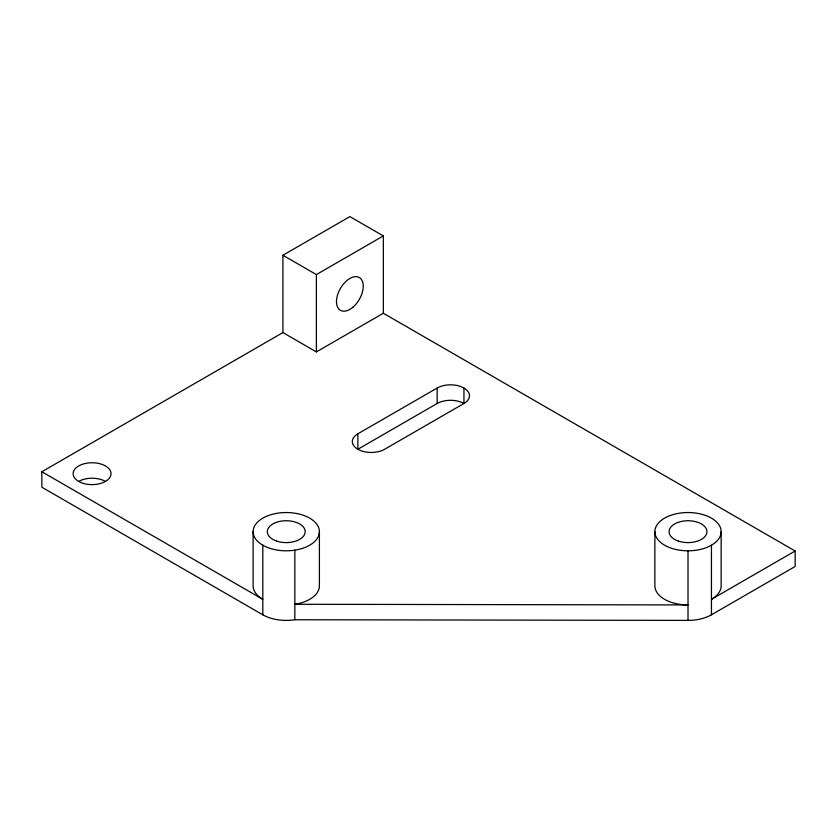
<?xml version="1.0" encoding="UTF-8"?>
<svg xmlns="http://www.w3.org/2000/svg" width="837" height="837" viewBox="0 0 837 837"><rect width="100%" height="100%" fill="white"/><g stroke="black" fill="none" stroke-linecap="round" stroke-linejoin="round"><path stroke-width="1.26" d="M282.906 332.582L282.906 255.264L349.866 216.605L383.346 235.929L383.346 313.247L795.15 551.008L795.15 566.471L711.45 614.797A33.145 19.136 0 0 1 688.014 620.395L294.833 619.746A33.145 19.136 0 0 1 262.818 614.797L41.85 487.218L41.85 471.754L282.906 332.582L316.386 351.906L383.346 313.247M282.906 255.264L316.386 274.588L383.346 235.929M357.859 433.807L437.155 388.033A18.937 10.933 0 0 1 463.939 388.033L463.939 403.497L384.643 449.27A18.937 10.933 0 0 1 357.859 449.27L357.859 433.807A18.937 10.933 0 0 0 357.859 449.27L437.155 403.497A18.937 10.933 0 0 1 463.939 403.497A18.937 10.933 0 0 0 463.939 388.033M795.15 551.008L711.45 599.323A33.145 19.136 0 0 0 721.159 585.795L721.159 531.673A33.145 19.136 0 0 0 671.441 515.1A33.145 19.136 0 0 0 671.441 548.245A33.145 19.136 0 0 0 721.159 531.673M41.85 471.754L262.818 599.323A33.145 19.136 0 0 1 253.109 585.795L253.109 531.673M711.45 545.201L711.45 614.797M688.014 550.809L688.014 620.395M654.869 531.673L654.869 585.795A33.145 19.136 0 0 0 688.014 604.931L294.833 604.283A33.145 19.136 0 0 0 319.399 585.795L319.399 531.673A33.145 19.136 0 0 0 269.681 515.1A33.145 19.136 0 0 0 269.681 548.245A33.145 19.136 0 0 0 319.399 531.673M437.155 388.033L437.155 403.497M316.386 274.588L316.386 351.906M294.833 550.16L294.833 619.746M262.818 545.201L262.818 614.797M78.678 481.421A18.937 10.933 0 0 0 110.369 476.515A18.937 10.933 0 0 0 87.163 463.123A18.937 10.933 0 0 0 78.678 481.421A18.937 10.933 0 0 1 105.462 481.421M276.785 541.141A18.937 10.933 0 0 0 305.191 531.673A18.937 10.933 0 0 0 276.785 522.204A18.937 10.933 0 0 0 276.785 541.141M678.545 541.141A18.937 10.933 0 0 0 706.951 531.673A18.937 10.933 0 0 0 678.545 522.204A18.937 10.933 0 0 0 678.545 541.141M353.329 306.855A18.937 10.933 -60 0 0 359.335 277.518A18.937 10.933 -60 0 0 336.934 297.386A18.937 10.933 -60 0 0 353.329 306.855"/></g></svg>
